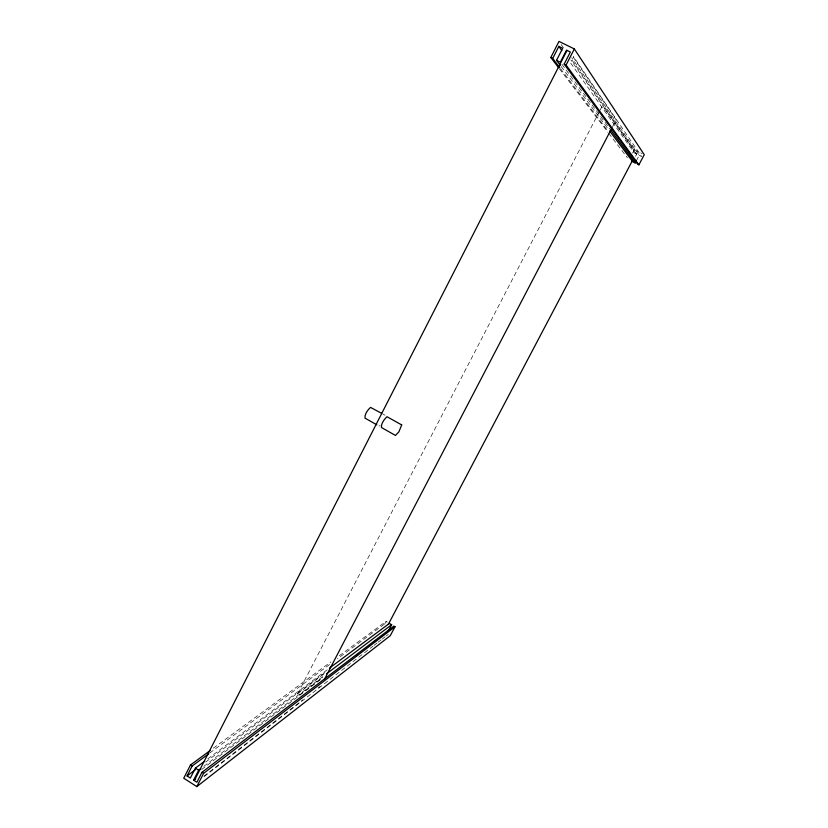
<?xml version="1.0" encoding="UTF-8"?>
<svg xmlns="http://www.w3.org/2000/svg" width="828" height="828" viewBox="0 0 828 828"><rect width="100%" height="100%" fill="white"/><g stroke="black" fill="none" stroke-linecap="round" stroke-linejoin="round"><path stroke-width="0.62" stroke-dasharray="4.14 3.1" d="M599.42 111.428L297.324 694.392L299.136 695.178L322.734 677.356M600.01 110.279L601.79 106.843L603.943 107.909L636.059 153.697L634.859 155.985M612.565 126.725L616.156 119.843L572.541 56.107M384.885 623.629L386.065 621.404L387.183 622.066L337.379 658.819M632.571 153.087L634.341 149.702L571.548 59.45M635.573 156.285L636.722 154.112L570.823 59.895M636.328 160.787L639.195 155.353L571.651 57.577M204.05 776.705L372.952 646.213M373.977 645.426L377.04 643.045M378.065 642.259L381.139 639.889M382.163 639.092L385.237 636.722M386.252 635.935L388.301 634.351M204.019 776.043L302.758 699.877M318.024 688.099L320.063 686.526M201.649 769.481L322.071 678.38M203.833 766.324L324.576 675.296M297.242 694.019L326.087 672.388M205.686 762.008L326.532 671.363M207.776 758.883L328.519 668.817M209.753 753.004L330.113 664.18M213.365 748.181L330.921 661.882M339.242 655.766L386.065 621.404M380.083 425.52L379.007 426.047M634.341 149.702L642.052 153.573M636.722 154.112L634.248 152.859L569.302 61.127M639.195 155.353L641.669 156.595L573.255 56.294M382.836 414.01L384.989 415.232M559.407 68.755L607.897 132.211M608.673 133.236L627.448 157.806M560.463 68.641L608.539 131.9M561.146 66.468L608.859 129.965M561.881 64.273L609.988 129.033M561.208 44.588L563.423 47.776"/><path stroke-width="1.24" d="M210.25 750.468L190.481 764.979L183.744 778.216L196.826 786.6L390.288 635.666L395.008 626.734L393.89 626.061L201.96 772.307L196.878 782.243L193.607 780.142L198.668 770.216L200.738 768.653M558.621 67.73L550.796 57.494L558.983 41.4L574.332 48.935L644.256 154.681L638.895 164.834L637.663 164.203L564.178 64.108L570.347 52.029L566.507 50.135L560.349 62.214L556.53 60.32L562.678 48.252L558.848 46.368L552.711 58.436L559.687 67.617M204.682 761.191L195.398 768.115L190.326 778.051L187.066 775.96L192.117 766.024L208.718 753.77M194.601 780.079L566.952 50.539M196.826 786.6L203.595 773.352L395.008 626.734M638.895 164.834L566.093 65.05L574.332 48.935M324.669 678.867L611.975 127.864M388.332 624.353L632.447 160.549M388.115 631.433L391.644 624.726L389.408 623.401L329.554 668.041M609.625 130.99L632.716 161.719L635.19 162.961L636.328 160.787M193.607 780.142L195.656 778.579M356.382 655.693L358.431 654.13M373.78 642.393L375.829 640.831M326.636 673.744L391.644 624.726M187.066 775.96L195.336 769.761M550.796 57.494L552.711 58.436M564.178 64.108L566.093 65.05M381.76 413.41L370.54 407.397C367.653 409.953 364.465 414.259 365.034 418.14L376.864 424.836M190.481 764.979L192.117 766.024M195.398 768.115L198.668 770.216M201.96 772.307L203.595 773.352M556.53 60.32L560.37 65.443M610.754 130.068L635.19 162.961M558.848 46.368L561.839 50.591M401.704 424.919L398.889 431.854L395.463 435.445L381.418 427.496C381.046 423.574 384.13 419.351 386.997 416.732L401.704 424.919"/></g></svg>
